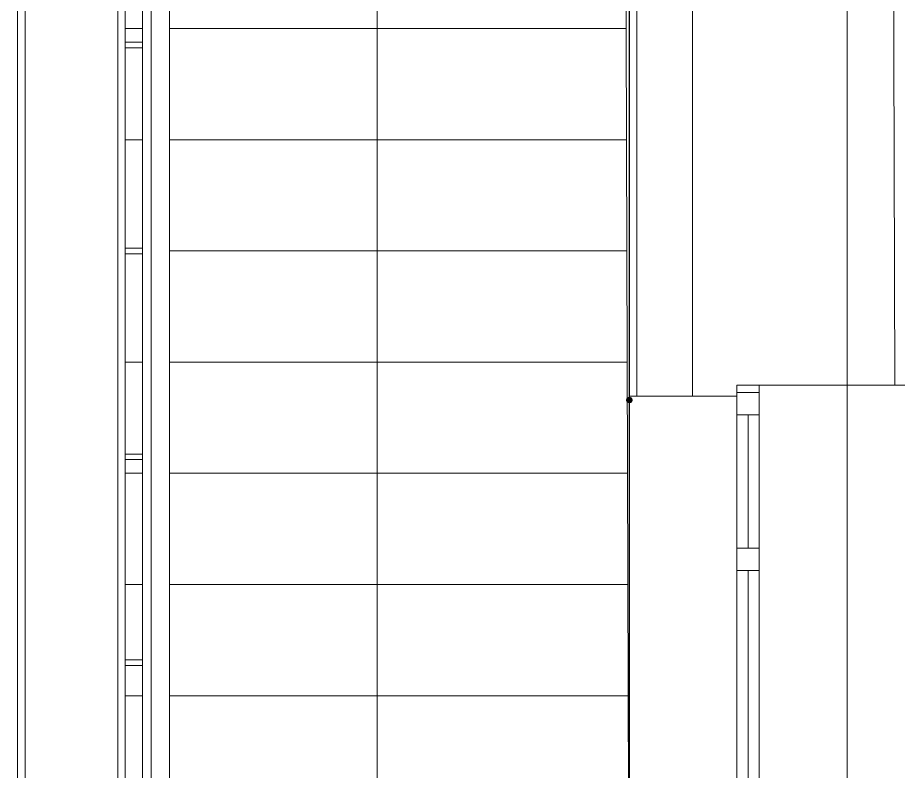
# Model space of a CAD drawing. Header units: millimetres. Extents: x -546 to 1681, y -650 to 1730.
# Drawn here: x 739.79 to 763.55, y 594.81 to 615.14 of the extents above; entities that cross this region are included whole.
import ezdxf

# ---------------------------------------------------------------- set-up
doc = ezdxf.new("R2010")
doc.units = ezdxf.units.MM

msp = doc.modelspace()

# ---------------------------------------------------------------- hatches: boundary and pattern name
h = msp.add_hatch(color=7)
h.dxf.hatch_style = 2
h.paths.add_polyline_path([(756.286, 604.915), (756.223, 604.888), (756.196, 604.825), (756.223, 604.761), (756.286, 604.735), (756.296, 604.735), (756.36, 604.761), (756.386, 604.825), (756.36, 604.888), (756.296, 604.915)])

# ---------------------------------------------------------------- linework, layer by layer
at = {"color": 7, "lineweight": 0}
for points in [[(762.173, 197.821), (762.173, 730.152)], [(756.296, 585.302), (756.013, 676.51)], [(739.785, 584.165), (739.785, 644.262)], [(739.985, 584.165), (739.985, 644.268)], [(742.485, 641.839), (742.485, 584.165)], [(742.485, 583.965), (742.485, 641.839)], [(742.685, 641.839), (742.685, 592.256)], [(743.385, 628.393), (743.385, 588.648)], [(743.885, 588.648), (743.885, 628.393)], [(743.154, 626.713), (743.154, 590.982)], [(756.286, 626.71), (756.286, 604.825)], [(743.154, 626.591), (743.154, 590.86)], [(756.296, 604.925), (756.296, 626.56)], [(756.496, 604.925), (756.496, 626.56)], [(756.496, 626.56), (756.496, 604.925)], [(757.996, 626.56), (757.996, 604.925)], [(763.455, 605.225), (763.389, 626.31)], [(749.49, 617.848), (749.49, 614.848)], [(743.154, 614.848), (742.685, 614.848)], [(743.154, 614.848), (742.685, 614.848)], [(756.204, 614.848), (743.885, 614.848)], [(756.204, 614.848), (743.885, 614.848)], [(749.49, 614.848), (749.49, 611.848)], [(743.154, 614.477), (742.685, 614.477)], [(742.685, 614.327), (743.154, 614.327)], [(743.154, 611.848), (742.685, 611.848)], [(743.154, 611.848), (742.685, 611.848)], [(756.214, 611.848), (743.885, 611.848)], [(756.214, 611.848), (743.885, 611.848)], [(749.49, 611.848), (749.49, 608.848)], [(743.154, 608.923), (742.685, 608.923)], [(742.685, 608.773), (743.154, 608.773)], [(756.223, 608.848), (743.885, 608.848)], [(756.223, 608.848), (743.885, 608.848)], [(749.49, 608.848), (749.49, 605.848)], [(743.154, 605.848), (742.685, 605.848)], [(743.154, 605.848), (742.685, 605.848)], [(756.232, 605.848), (743.885, 605.848)], [(756.232, 605.848), (743.885, 605.848)], [(749.49, 605.848), (749.49, 602.848)], [(759.796, 605.225), (759.196, 605.225)], [(759.196, 605.225), (759.196, 604.425)], [(759.196, 605.225), (759.196, 604.425)], [(759.796, 605.225), (759.196, 605.225)], [(759.796, 605.225), (763.455, 605.225)], [(759.796, 604.425), (759.796, 605.225)], [(759.796, 604.425), (759.796, 605.225)], [(763.455, 605.225), (763.755, 605.225)], [(756.296, 604.925), (756.496, 604.925)], [(756.296, 587.575), (756.296, 604.925)], [(756.496, 604.925), (757.996, 604.925)], [(757.996, 604.925), (759.196, 604.925)], [(759.796, 605.025), (759.196, 605.025)], [(756.286, 587.818), (756.286, 604.825)], [(759.196, 604.425), (759.796, 604.425)], [(759.196, 600.825), (759.196, 604.425)], [(759.496, 600.825), (759.496, 604.425)], [(759.796, 604.425), (759.796, 600.825)], [(743.154, 603.368), (742.685, 603.368)], [(742.685, 603.218), (743.154, 603.218)], [(743.154, 602.848), (742.685, 602.848)], [(743.154, 602.848), (742.685, 602.848)], [(756.241, 602.848), (743.885, 602.848)], [(756.241, 602.848), (743.885, 602.848)], [(749.49, 602.848), (749.49, 599.848)], [(759.196, 600.825), (759.796, 600.825)], [(759.196, 600.225), (759.196, 600.825)], [(759.196, 600.825), (759.196, 600.225)], [(759.796, 600.825), (759.796, 600.225)], [(759.796, 600.225), (759.796, 600.825)], [(759.796, 600.225), (759.196, 600.225)], [(759.196, 592.325), (759.196, 600.225)], [(759.496, 592.325), (759.496, 600.225)], [(759.796, 600.225), (759.796, 592.325)], [(743.154, 599.848), (742.685, 599.848)], [(743.154, 599.848), (742.685, 599.848)], [(756.251, 599.848), (743.885, 599.848)], [(756.251, 599.848), (743.885, 599.848)], [(749.49, 599.848), (749.49, 596.848)], [(743.154, 597.813), (742.685, 597.813)], [(742.685, 597.663), (743.154, 597.663)], [(743.154, 596.848), (742.685, 596.848)], [(743.154, 596.848), (742.685, 596.848)], [(756.26, 596.848), (743.885, 596.848)], [(756.26, 596.848), (743.885, 596.848)], [(749.49, 596.848), (749.49, 593.848)]]:
    msp.add_lwpolyline(points, dxfattribs=at)

doc.saveas('drawing.dxf')
